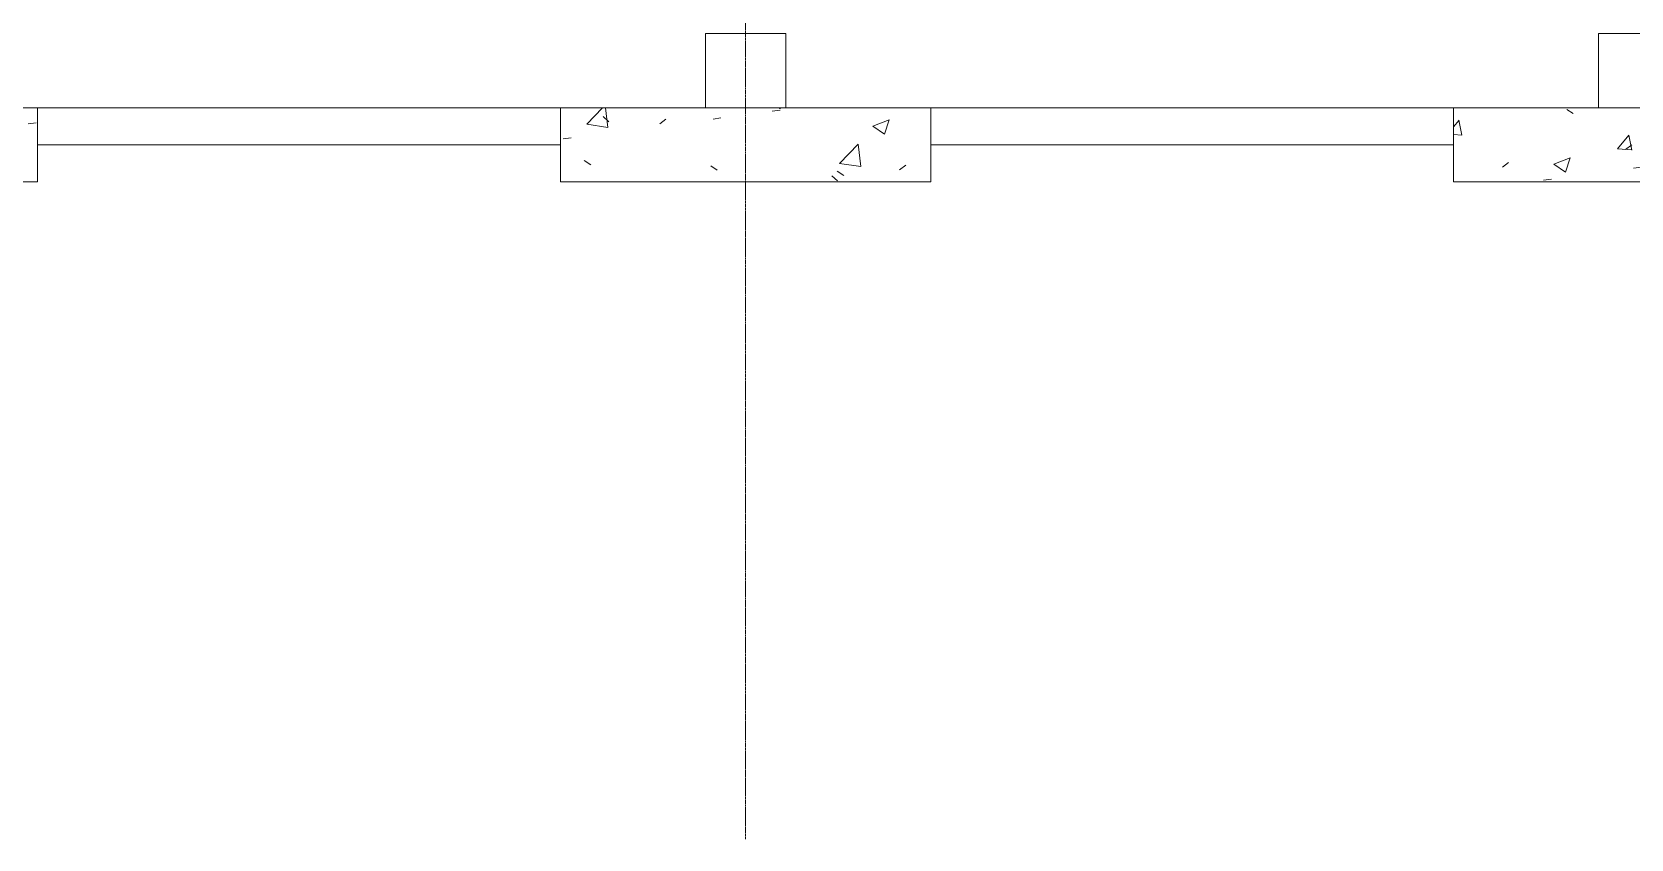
# Model space of a CAD drawing. Header units: inches. Extents: x 21386 to 98862, y -290 to 853.
# Drawn here: x 24592 to 25110, y -273 to -11 of the extents above; entities that cross this region are included whole.
import ezdxf

# ---------------------------------------------------------------- set-up
doc = ezdxf.new("R2010")
doc.units = ezdxf.units.IN
doc.header["$MEASUREMENT"] = 0
doc.linetypes.add('Grid Line 1_2_', pattern=[0.875, 0.5, -0.125, 0.125, -0.125])
doc.layers.add('S-FNDN', color=32, linetype='Continuous', lineweight=13)
doc.layers.add('S-GRID', color=1, linetype='Continuous', lineweight=9)
pattern_1 = [(50, (22097.104, 100.19), (55.0854, -4.81984), [5.76, -63.36]), (355, (22097.104, 100.19), (-10.6557, 57.7685), [4.608, -50.688]), (100.451, (22101.695, 99.787), (44.4295, 52.9487), [4.895, -53.848]), (46.184, (22097.104, 115.55), (81.9644, -12.7121), [8.64, -95.04]), (96.636, (22103.935, 114.49), (71.7815, 74.8124), [7.343, -80.772]), (351.184, (22097.1, 115.55), (71.782, 74.8124), [6.912, -76.032]), (21, (22104.784, 111.71), (45.8421, -30.92146), [5.76, -63.36]), (326, (22104.784, 111.71), (18.6871, 55.6915), [4.608, -50.688]), (71.451, (22108.605, 109.13), (64.5289, 24.7701), [4.895, -53.848]), (37.5, (22097.104, 100.189), (0.9339, 25.56682), [2.534, -47.539, 2.534, -48.922, -50.88]), (37.5, (22097.104, 100.189), (0.9339, 25.56682), [-101.53, 2.534, -48.346]), (7.5, (22097.104, 100.19), (20.20404, 30.2913), [2.534, -26.803, 2.534, -46.387, -19.392]), (7.5, (22097.104, 100.19), (20.20404, 30.2913), [-78.259, 2.534, -16.858]), (327.5, (22079.978, 100.19), (40.99778, -1.7324), [2.534, -16.666, 2.534, -57.37, -79.488]), (327.5, (22079.978, 100.19), (40.99778, -1.7324), [-79.104, 2.534, -76.954]), (317.5, (22072.298, 100.19), (44.7889, 7.68784), [2.534, -22.426, 2.534, -37.248, -56.448]), (317.5, (22072.298, 100.19), (44.7889, 7.68784), [-64.742, 2.534, -53.914])]

# ---------------------------------------------------------------- blocks, each defined once
blk = doc.blocks.new('Struct_Xcel_Sports Complex_rvt-1-Building Section - East_West looking North')
at = {"layer": 'S-FNDN', "lineweight": 9}
h = blk.add_hatch(dxfattribs=at)
h.set_pattern_fill('FP_15', color=8, style=0, pattern_type=2)
h.set_pattern_definition(pattern_1)
h.paths.add_polyline_path([(24593.39, -60), (24593.39, -36), (24473.39, -36), (24473.39, -60), (24539.16, -60)], flags=0)
h = blk.add_hatch(dxfattribs=at)
h.set_pattern_fill('FP_15', color=8, style=0, pattern_type=2)
h.set_pattern_definition(pattern_1)
h.paths.add_polyline_path([(24882.89, -60), (24882.89, -36), (24762.89, -36), (24762.89, -60)], flags=0)
h = blk.add_hatch(dxfattribs=at)
h.set_pattern_fill('FP_15', color=8, style=0, pattern_type=2)
h.set_pattern_definition(pattern_1)
h.paths.add_polyline_path([(25172.39, -60), (25172.39, -36), (25052.39, -36), (25052.39, -60)], flags=0)
at = {"layer": 'S-FNDN', "color": 8, "lineweight": 9}
for p, q in [((24809.89, -12), (24835.89, -12)), ((24809.89, -36), (24809.89, -12)), ((24835.89, -36), (24835.89, -12)), ((25099.39, -12), (25125.39, -12)), ((25099.39, -36), (25099.39, -12)), ((24593.39, -36), (24762.89, -36)), ((24882.89, -36), (25052.39, -36)), ((24762.89, -48), (24593.39, -48)), ((25052.39, -48), (24882.89, -48))]:
    blk.add_line(p, q, dxfattribs=at)
at = {"layer": 'S-FNDN', "color": 7}
for p, q in [((24473.39, -36), (24593.39, -36)), ((24593.39, -36), (24593.39, -60)), ((24762.89, -36), (24882.89, -36)), ((24762.89, -36), (24762.89, -60)), ((24882.89, -36), (24882.89, -60)), ((25052.39, -36), (25172.39, -36)), ((25052.39, -36), (25052.39, -60)), ((24593.39, -60), (24473.39, -60)), ((24882.89, -60), (24762.89, -60)), ((25172.39, -60), (25052.39, -60))]:
    blk.add_line(p, q, dxfattribs=at)

msp = doc.modelspace()

# ---------------------------------------------------------------- linework, layer by layer
at = {"layer": 'S-GRID', "linetype": 'Grid Line 1_2_'}
msp.add_line((24822.89, -273.16), (24822.89, 671.89), dxfattribs=at)
msp.add_line((24822.89, -273.16), (24822.89, 671.89), dxfattribs=at)

# ---------------------------------------------------------------- block references
at = {"lineweight": 5}
msp.add_blockref('Struct_Xcel_Sports Complex_rvt-1-Building Section - East_West looking North', (0, 0), dxfattribs=at)

doc.saveas('drawing.dxf')
